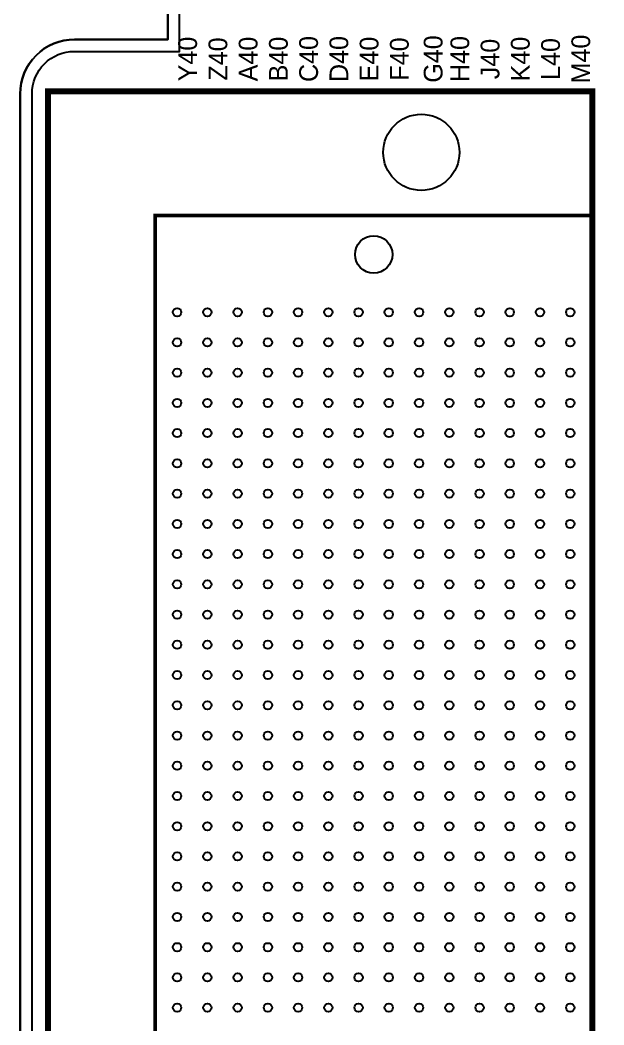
# Model space of a CAD drawing. Extents: x 35 to 236, y 10 to 166.
# Drawn here: x 35 to 59.52, y 82.53 to 124.73 of the extents above; entities that cross this region are included whole.
import ezdxf
from ezdxf.enums import TextEntityAlignment as Align

# ---------------------------------------------------------------- set-up
doc = ezdxf.new("R2010")
doc.units = 0
for name, color, linetype in [('BG_OUTLINE', 254, 'CONTINUOUS'), ('PG_SILKSCREEN_TOP', 254, 'CONTINUOUS'), ('PIN_SOLDERMASK_TOP', 85, 'CONTINUOUS'), ('RKI_ALL', 43, 'CONTINUOUS')]:
    doc.layers.add(name, color=color, linetype=linetype)

msp = doc.modelspace()

# ---------------------------------------------------------------- linework, layer by layer
at = {"layer": 'BG_OUTLINE'}
msp.add_lwpolyline([(37, 165, 0.414214), (35, 163), (35, 159.7878, 0.414214), (37.286, 157.5018), (41.2, 157.5018), (41.2, 123.9218), (37.286, 123.9218, 0.414214), (35, 121.6358), (35, 12, 0.414214), (37, 10)], format="xyb", dxfattribs=at)
msp.add_lwpolyline([(35, 12), (35, 121.6358, -0.414214), (37.286, 123.9218), (41.2, 123.9218), (41.2, 157.5018), (37.286, 157.5018, -0.414214), (35, 159.7878), (35, 163, -0.414214), (37, 165), (228, 165, -0.414214), (230, 163), (230, 12, -0.414214), (228, 10), (37, 10, -0.414214)], format="xyb", close=True, dxfattribs=at)
at = {"layer": 'PG_SILKSCREEN_TOP'}
for points, const_width in [([(36.1701, 121.7401), (36.1701, 53.6599), (59.0301, 53.6599), (59.0301, 121.7401), (36.1701, 121.7401)], 0.2499), ([(46.07, 59.8799), (40.6699, 59.8799), (40.6699, 116.53), (59.0301, 116.53)], 0.1501), ([(59.0301, 116.53), (59.0301, 59.8799), (52.6399, 59.8799), (52.6399, 59.0399), (47.0601, 59.0399), (47.0601, 59.4699)], 0.1501)]:
    msp.add_lwpolyline(points, dxfattribs=dict(at, const_width=const_width))
at = {"layer": 'PIN_SOLDERMASK_TOP'}
for centre, radius in [((51.85, 119.18), 1.5999), ((49.85, 114.8899), 0.785), ((41.595, 112.465), 0.175), ((42.865, 112.465), 0.175), ((44.135, 112.465), 0.175), ((45.405, 112.465), 0.175), ((46.675, 112.465), 0.175), ((47.945, 112.465), 0.175), ((49.215, 112.465), 0.175), ((50.485, 112.465), 0.175), ((51.755, 112.465), 0.175), ((53.025, 112.465), 0.175), ((54.295, 112.465), 0.175), ((55.565, 112.465), 0.175), ((56.835, 112.465), 0.175), ((58.105, 112.465), 0.175), ((41.595, 111.195), 0.175), ((42.865, 111.195), 0.175), ((44.135, 111.195), 0.175), ((45.405, 111.195), 0.175), ((46.675, 111.195), 0.175), ((47.945, 111.195), 0.175), ((49.215, 111.195), 0.175), ((50.485, 111.195), 0.175), ((51.755, 111.195), 0.175), ((53.025, 111.195), 0.175), ((54.295, 111.195), 0.175), ((55.565, 111.195), 0.175), ((56.835, 111.195), 0.175), ((58.105, 111.195), 0.175), ((41.595, 109.925), 0.175), ((42.865, 109.925), 0.175), ((44.135, 109.925), 0.175), ((45.405, 109.925), 0.175), ((46.675, 109.925), 0.175), ((47.945, 109.925), 0.175), ((49.215, 109.925), 0.175), ((50.485, 109.925), 0.175), ((51.755, 109.925), 0.175), ((53.025, 109.925), 0.175), ((54.295, 109.925), 0.175), ((55.565, 109.925), 0.175), ((56.835, 109.925), 0.175), ((58.105, 109.925), 0.175), ((41.595, 108.655), 0.175), ((42.865, 108.655), 0.175), ((44.135, 108.655), 0.175), ((45.405, 108.655), 0.175), ((46.675, 108.655), 0.175), ((47.945, 108.655), 0.175), ((49.215, 108.655), 0.175), ((50.485, 108.655), 0.175), ((51.755, 108.655), 0.175), ((53.025, 108.655), 0.175), ((54.295, 108.655), 0.175), ((55.565, 108.655), 0.175), ((56.835, 108.655), 0.175), ((58.105, 108.655), 0.175), ((41.595, 107.385), 0.175), ((42.865, 107.385), 0.175), ((44.135, 107.385), 0.175), ((45.405, 107.385), 0.175), ((46.675, 107.385), 0.175), ((47.945, 107.385), 0.175), ((49.215, 107.385), 0.175), ((50.485, 107.385), 0.175), ((51.755, 107.385), 0.175), ((53.025, 107.385), 0.175), ((54.295, 107.385), 0.175), ((55.565, 107.385), 0.175), ((56.835, 107.385), 0.175), ((58.105, 107.385), 0.175), ((41.595, 106.115), 0.175), ((42.865, 106.115), 0.175), ((44.135, 106.115), 0.175), ((45.405, 106.115), 0.175), ((46.675, 106.115), 0.175), ((47.945, 106.115), 0.175), ((49.215, 106.115), 0.175), ((50.485, 106.115), 0.175), ((51.755, 106.115), 0.175), ((53.025, 106.115), 0.175), ((54.295, 106.115), 0.175), ((55.565, 106.115), 0.175), ((56.835, 106.115), 0.175), ((58.105, 106.115), 0.175), ((41.595, 104.845), 0.175), ((42.865, 104.845), 0.175), ((44.135, 104.845), 0.175), ((45.405, 104.845), 0.175), ((46.675, 104.845), 0.175), ((47.945, 104.845), 0.175), ((49.215, 104.845), 0.175), ((50.485, 104.845), 0.175), ((51.755, 104.845), 0.175), ((53.025, 104.845), 0.175), ((54.295, 104.845), 0.175), ((55.565, 104.845), 0.175), ((56.835, 104.845), 0.175), ((58.105, 104.845), 0.175), ((41.595, 103.575), 0.175), ((42.865, 103.575), 0.175), ((44.135, 103.575), 0.175), ((45.405, 103.575), 0.175), ((46.675, 103.575), 0.175), ((47.945, 103.575), 0.175), ((49.215, 103.575), 0.175), ((50.485, 103.575), 0.175), ((51.755, 103.575), 0.175), ((53.025, 103.575), 0.175), ((54.295, 103.575), 0.175), ((55.565, 103.575), 0.175), ((56.835, 103.575), 0.175), ((58.105, 103.575), 0.175), ((41.595, 102.305), 0.175), ((42.865, 102.305), 0.175), ((44.135, 102.305), 0.175), ((45.405, 102.305), 0.175), ((46.675, 102.305), 0.175), ((47.945, 102.305), 0.175), ((49.215, 102.305), 0.175), ((50.485, 102.305), 0.175), ((51.755, 102.305), 0.175), ((53.025, 102.305), 0.175), ((54.295, 102.305), 0.175), ((55.565, 102.305), 0.175), ((56.835, 102.305), 0.175), ((58.105, 102.305), 0.175), ((41.595, 101.035), 0.175), ((42.865, 101.035), 0.175), ((44.135, 101.035), 0.175), ((45.405, 101.035), 0.175), ((46.675, 101.035), 0.175), ((47.945, 101.035), 0.175), ((49.215, 101.035), 0.175), ((50.485, 101.035), 0.175), ((51.755, 101.035), 0.175), ((53.025, 101.035), 0.175), ((54.295, 101.035), 0.175), ((55.565, 101.035), 0.175), ((56.835, 101.035), 0.175), ((58.105, 101.035), 0.175), ((41.595, 99.765), 0.175), ((42.865, 99.765), 0.175), ((44.135, 99.765), 0.175), ((45.405, 99.765), 0.175), ((46.675, 99.765), 0.175), ((47.945, 99.765), 0.175), ((49.215, 99.765), 0.175), ((50.485, 99.765), 0.175), ((51.755, 99.765), 0.175), ((53.025, 99.765), 0.175), ((54.295, 99.765), 0.175), ((55.565, 99.765), 0.175), ((56.835, 99.765), 0.175), ((58.105, 99.765), 0.175), ((41.595, 98.495), 0.175), ((42.865, 98.495), 0.175), ((44.135, 98.495), 0.175), ((45.405, 98.495), 0.175), ((46.675, 98.495), 0.175), ((47.945, 98.495), 0.175), ((49.215, 98.495), 0.175), ((50.485, 98.495), 0.175), ((51.755, 98.495), 0.175), ((53.025, 98.495), 0.175), ((54.295, 98.495), 0.175), ((55.565, 98.495), 0.175), ((56.835, 98.495), 0.175), ((58.105, 98.495), 0.175), ((41.595, 97.225), 0.175), ((42.865, 97.225), 0.175), ((44.135, 97.225), 0.175), ((45.405, 97.225), 0.175), ((46.675, 97.225), 0.175), ((47.945, 97.225), 0.175), ((49.215, 97.225), 0.175), ((50.485, 97.225), 0.175), ((51.755, 97.225), 0.175), ((53.025, 97.225), 0.175), ((54.295, 97.225), 0.175), ((55.565, 97.225), 0.175), ((56.835, 97.225), 0.175), ((58.105, 97.225), 0.175), ((41.595, 95.955), 0.175), ((42.865, 95.955), 0.175), ((44.135, 95.955), 0.175), ((45.405, 95.955), 0.175), ((46.675, 95.955), 0.175), ((47.945, 95.955), 0.175), ((49.215, 95.955), 0.175), ((50.485, 95.955), 0.175), ((51.755, 95.955), 0.175), ((53.025, 95.955), 0.175), ((54.295, 95.955), 0.175), ((55.565, 95.955), 0.175), ((56.835, 95.955), 0.175), ((58.105, 95.955), 0.175), ((41.595, 94.685), 0.175), ((42.865, 94.685), 0.175), ((44.135, 94.685), 0.175), ((45.405, 94.685), 0.175), ((46.675, 94.685), 0.175), ((47.945, 94.685), 0.175), ((49.215, 94.685), 0.175), ((50.485, 94.685), 0.175), ((51.755, 94.685), 0.175), ((53.025, 94.685), 0.175), ((54.295, 94.685), 0.175), ((55.565, 94.685), 0.175), ((56.835, 94.685), 0.175), ((58.105, 94.685), 0.175), ((41.595, 93.415), 0.175), ((42.865, 93.415), 0.175), ((44.135, 93.415), 0.175), ((45.405, 93.415), 0.175), ((46.675, 93.415), 0.175), ((47.945, 93.415), 0.175), ((49.215, 93.415), 0.175), ((50.485, 93.415), 0.175), ((51.755, 93.415), 0.175), ((53.025, 93.415), 0.175), ((54.295, 93.415), 0.175), ((55.565, 93.415), 0.175), ((56.835, 93.415), 0.175), ((58.105, 93.415), 0.175), ((41.595, 92.145), 0.175), ((42.865, 92.145), 0.175), ((44.135, 92.145), 0.175), ((45.405, 92.145), 0.175), ((46.675, 92.145), 0.175), ((47.945, 92.145), 0.175), ((49.215, 92.145), 0.175), ((50.485, 92.145), 0.175), ((51.755, 92.145), 0.175), ((53.025, 92.145), 0.175), ((54.295, 92.145), 0.175), ((55.565, 92.145), 0.175), ((56.835, 92.145), 0.175), ((58.105, 92.145), 0.175), ((41.595, 90.875), 0.175), ((42.865, 90.875), 0.175), ((44.135, 90.875), 0.175), ((45.405, 90.875), 0.175), ((46.675, 90.875), 0.175), ((47.945, 90.875), 0.175), ((49.215, 90.875), 0.175), ((50.485, 90.875), 0.175), ((51.755, 90.875), 0.175), ((53.025, 90.875), 0.175), ((54.295, 90.875), 0.175), ((55.565, 90.875), 0.175), ((56.835, 90.875), 0.175), ((58.105, 90.875), 0.175), ((41.595, 89.605), 0.175), ((42.865, 89.605), 0.175), ((44.135, 89.605), 0.175), ((45.405, 89.605), 0.175), ((46.675, 89.605), 0.175), ((47.945, 89.605), 0.175), ((49.215, 89.605), 0.175), ((50.485, 89.605), 0.175), ((51.755, 89.605), 0.175), ((53.025, 89.605), 0.175), ((54.295, 89.605), 0.175), ((55.565, 89.605), 0.175), ((56.835, 89.605), 0.175), ((58.105, 89.605), 0.175), ((41.595, 88.335), 0.175), ((42.865, 88.335), 0.175), ((44.135, 88.335), 0.175), ((45.405, 88.335), 0.175), ((46.675, 88.335), 0.175), ((47.945, 88.335), 0.175), ((49.215, 88.335), 0.175), ((50.485, 88.335), 0.175), ((51.755, 88.335), 0.175), ((53.025, 88.335), 0.175), ((54.295, 88.335), 0.175), ((55.565, 88.335), 0.175), ((56.835, 88.335), 0.175), ((58.105, 88.335), 0.175), ((41.595, 87.065), 0.175), ((42.865, 87.065), 0.175), ((44.135, 87.065), 0.175), ((45.405, 87.065), 0.175), ((46.675, 87.065), 0.175), ((47.945, 87.065), 0.175), ((49.215, 87.065), 0.175), ((50.485, 87.065), 0.175), ((51.755, 87.065), 0.175), ((53.025, 87.065), 0.175), ((54.295, 87.065), 0.175), ((55.565, 87.065), 0.175), ((56.835, 87.065), 0.175), ((58.105, 87.065), 0.175), ((41.595, 85.795), 0.175), ((42.865, 85.795), 0.175), ((44.135, 85.795), 0.175), ((45.405, 85.795), 0.175), ((46.675, 85.795), 0.175), ((47.945, 85.795), 0.175), ((49.215, 85.795), 0.175), ((50.485, 85.795), 0.175), ((51.755, 85.795), 0.175), ((53.025, 85.795), 0.175), ((54.295, 85.795), 0.175), ((55.565, 85.795), 0.175), ((56.835, 85.795), 0.175), ((58.105, 85.795), 0.175), ((41.595, 84.525), 0.175), ((42.865, 84.525), 0.175), ((44.135, 84.525), 0.175), ((45.405, 84.525), 0.175), ((46.675, 84.525), 0.175), ((47.945, 84.525), 0.175), ((49.215, 84.525), 0.175), ((50.485, 84.525), 0.175), ((51.755, 84.525), 0.175), ((53.025, 84.525), 0.175), ((54.295, 84.525), 0.175), ((55.565, 84.525), 0.175), ((56.835, 84.525), 0.175), ((58.105, 84.525), 0.175), ((41.595, 83.255), 0.175), ((42.865, 83.255), 0.175), ((44.135, 83.255), 0.175), ((45.405, 83.255), 0.175), ((46.675, 83.255), 0.175), ((47.945, 83.255), 0.175), ((49.215, 83.255), 0.175), ((50.485, 83.255), 0.175), ((51.755, 83.255), 0.175), ((53.025, 83.255), 0.175), ((54.295, 83.255), 0.175), ((55.565, 83.255), 0.175), ((56.835, 83.255), 0.175), ((58.105, 83.255), 0.175)]:
    msp.add_circle(centre, radius, dxfattribs=at)
at = {"layer": 'RKI_ALL'}
msp.add_lwpolyline([(35.5, 121.6358, -0.414214), (37.286, 123.4218), (41.7, 123.4218), (41.7, 158.0018), (37.286, 158.0018, -0.414214), (35.5, 159.7878), (35.5, 163, -0.414214), (37, 164.5), (228, 164.5, -0.414214), (229.5, 163), (229.5, 12, -0.414214), (228, 10.5), (37, 10.5, -0.414214), (35.5, 12)], format="xyb", close=True, dxfattribs=at)

# ---------------------------------------------------------------- texts
at = {"layer": 'PG_SILKSCREEN_TOP'}
for s, p in [('M40', (58.9401, 123.1)), ('Y40', (42.4301, 123.1)), ('Z40', (43.7001, 123.1)), ('A40', (44.9701, 123.1)), ('B40', (46.2401, 123.1)), ('C40', (47.5101, 123.1)), ('D40', (48.7801, 123.1)), ('E40', (50.0501, 123.1)), ('F40', (51.3201, 123.1)), ('G40', (52.7399, 123.1)), ('H40', (53.8601, 123.1)), ('J40', (55.1301, 123.1)), ('K40', (56.4001, 123.1)), ('L40', (57.6701, 123.1))]:
    msp.add_text(s, height=0.7874, rotation=90, dxfattribs=at).set_placement(p, align=Align.CENTER)

doc.saveas('drawing.dxf')
